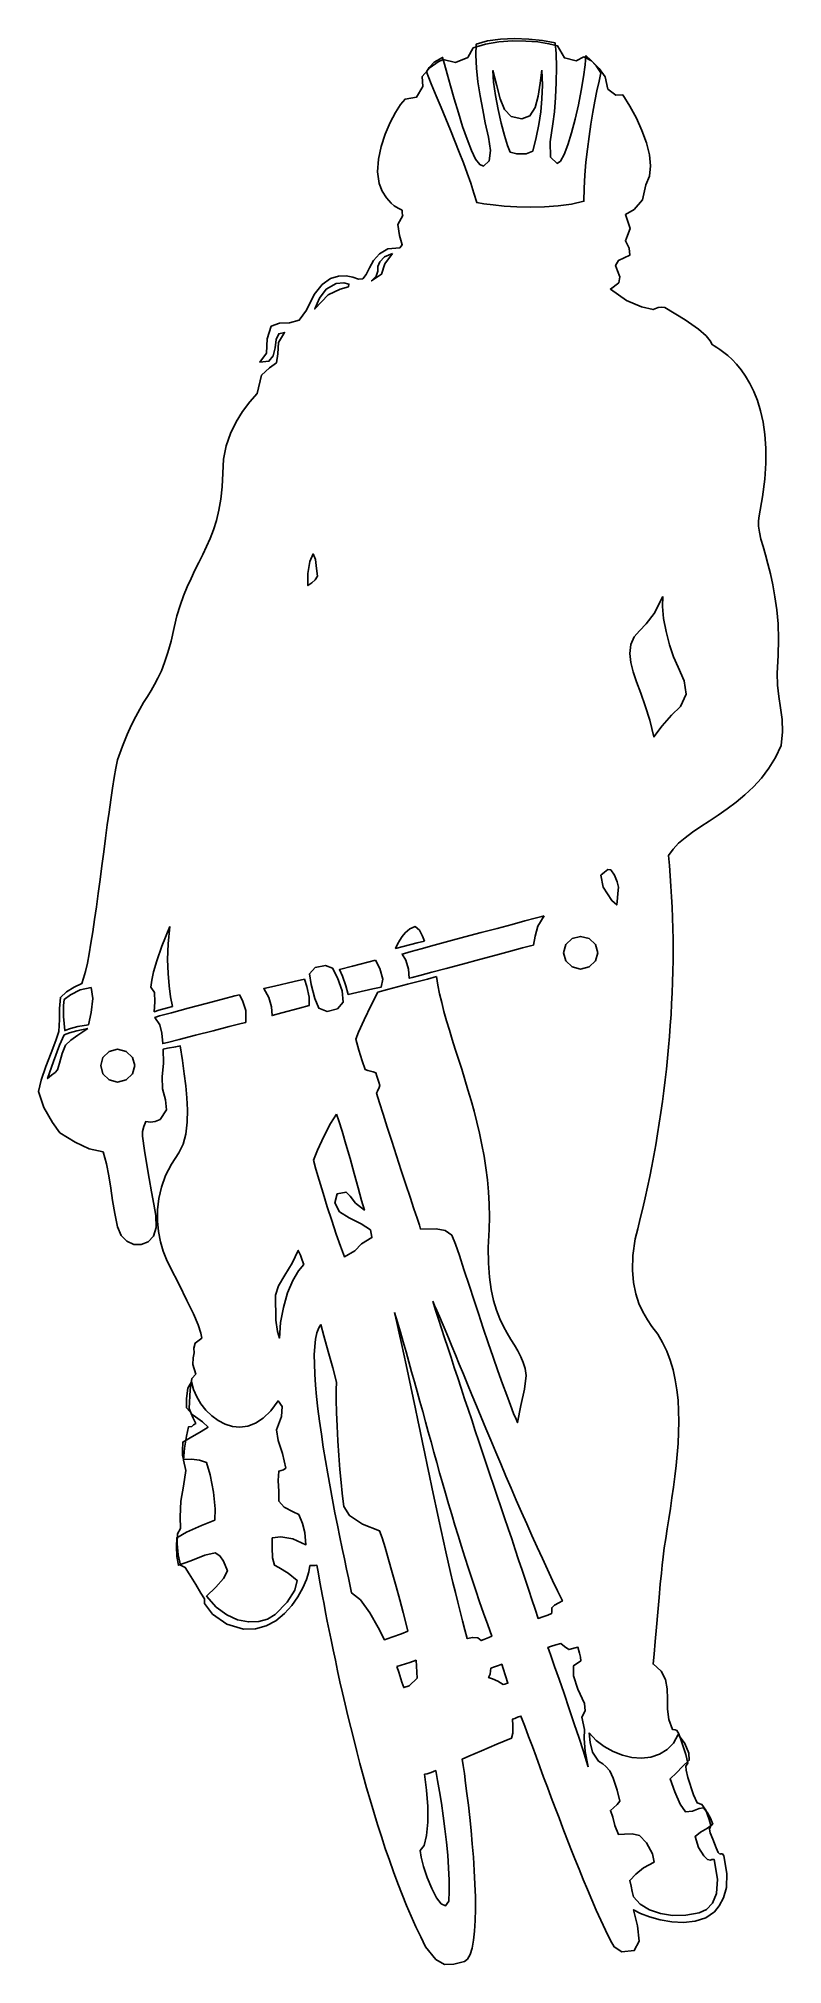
# Model space of a CAD drawing. Extents: x 755 to 813, y -7 to 143.
import ezdxf

# ---------------------------------------------------------------- set-up
doc = ezdxf.new("R2010")
doc.units = 0
doc.header["$MEASUREMENT"] = 0
doc.layers.add('LAYER_1', color=7, linetype='CONTINUOUS')

msp = doc.modelspace()

# ---------------------------------------------------------------- linework, layer by layer
at = {"layer": 'LAYER_1', "linetype": 'CONTINUOUS'}
for points in [[(788.67, 142.55), (789.64, 142.84), (790.67, 143.01), (791.73, 143.09), (792.76, 143.08), (793.72, 143.01), (794.57, 142.87), (795.25, 142.7), (795.78, 141.77), (796.7, 141.54), (797.3, 141.84), (797.9, 141.55), (798.5, 140.95), (798.96, 140.29), (799.17, 139.34), (799.78, 138.85), (800.33, 138.9), (800.88, 138.01), (801.39, 137.07), (801.83, 136.11), (802.18, 135.15), (802.41, 134.21), (802.5, 133.34), (802.42, 132.55), (802.14, 131.87), (801.86, 130.69), (801.21, 129.95), (800.54, 129.55), (800.92, 128.46), (800.69, 127.93), (800.54, 127.5), (800.82, 126.94), (800.89, 126.4), (800.01, 125.98), (799.77, 125.58), (799.91, 125.16), (800.1, 124.71), (800.02, 124.24), (799.37, 123.74), (800.61, 122.84), (801.78, 122.37), (802.7, 122.14), (803.1, 122.32), (803.36, 122.33), (803.6, 122.31), (805.2, 121.34), (806.23, 120.63), (806.83, 120.11), (807.14, 119.72), (807.31, 119.41), (807.46, 119.32), (807.66, 119.19), (807.91, 119.02), (808.2, 118.81), (808.52, 118.56), (808.85, 118.24), (809.2, 117.88), (809.56, 117.45), (809.91, 116.96), (810.24, 116.39), (810.55, 115.76), (810.83, 115.05), (811.08, 114.25), (811.27, 113.37), (811.41, 112.4), (811.48, 111.34), (811.49, 110.18), (811.4, 108.91), (811.23, 107.54), (810.96, 106.06), (810.91, 105.68), (810.92, 105.25), (810.99, 104.78), (811.11, 104.25), (811.27, 103.66), (811.45, 103.02), (811.65, 102.31), (811.84, 101.53), (812.03, 100.68), (812.2, 99.75), (812.34, 98.74), (812.44, 97.64), (812.48, 96.45), (812.46, 95.17), (812.37, 93.79), (812.39, 92.87), (812.5, 91.99), (812.63, 91.1), (812.75, 90.18), (812.79, 89.21), (812.69, 88.15), (812.25, 87.22), (811.73, 86.38), (811.15, 85.62), (810.52, 84.94), (809.86, 84.31), (809.17, 83.74), (808.47, 83.22), (807.77, 82.73), (807.08, 82.27), (806.41, 81.83), (805.78, 81.4), (805.21, 80.96), (804.69, 80.53), (804.25, 80.07), (803.89, 79.59), (803.97, 78.79), (804.04, 77.99), (804.09, 77.18), (804.14, 76.37), (804.18, 75.55), (804.21, 74.73), (804.23, 73.9), (804.25, 73.07), (804.25, 72.23), (804.25, 71.4), (804.23, 70.56), (804.21, 69.71), (804.18, 68.87), (804.14, 68.02), (804.1, 67.18), (804.04, 66.33), (803.98, 65.48), (803.9, 64.63), (803.83, 63.78), (803.74, 62.93), (803.64, 62.09), (803.54, 61.24), (803.43, 60.39), (803.31, 59.55), (803.18, 58.71), (803.05, 57.87), (802.9, 57.03), (802.75, 56.2), (802.6, 55.37), (802.43, 54.54), (802.26, 53.72), (802.08, 52.9), (801.89, 52.09), (801.7, 51.28), (801.5, 50.48), (801.29, 49.68), (801.29, 49.68), (801.12, 48.39), (801.09, 47.26), (801.17, 46.28), (801.34, 45.41), (801.59, 44.66), (801.9, 43.99), (802.25, 43.39), (802.61, 42.85), (803.06, 42.25), (803.44, 41.61), (803.76, 40.93), (804.03, 40.22), (804.25, 39.48), (804.42, 38.71), (804.55, 37.92), (804.64, 37.11), (804.69, 36.28), (804.7, 35.44), (804.69, 34.59), (804.65, 33.74), (804.58, 32.88), (804.5, 32.02), (804.4, 31.17), (804.29, 30.33), (804.17, 29.49), (804.05, 28.67), (803.92, 27.87), (803.8, 27.09), (803.68, 26.33), (803.57, 25.6), (803.48, 24.91), (803.4, 24.24), (803.34, 23.62), (803.26, 22.77), (803.17, 21.73), (803.07, 20.59), (802.97, 19.42), (802.87, 18.31), (802.78, 17.32), (802.7, 16.55), (802.7, 16.55), (803.33, 15.99), (803.66, 15.33), (803.79, 14.6), (803.82, 13.82), (803.83, 13.01), (803.93, 12.21), (804.21, 11.43), (804.41, 11.42), (804.55, 11.36), (804.71, 11.11), (804.95, 10.42), (805.26, 9.49), (805.41, 8.8), (805.25, 8.58), (805.27, 8.26), (805.41, 7.69), (805.86, 6.33), (806.13, 5.73), (806.5, 5.6), (806.8, 5.15), (807.08, 4.43), (807.2, 3.94), (807.1, 3.66), (807.15, 3.37), (807.35, 2.89), (807.61, 2.2), (807.76, 1.84), (807.89, 1.72), (807.97, 1.73), (808.1, 1.73), (808.21, 1.59), (808.44, 0.21), (808.42, -0.87), (808.19, -1.7), (807.86, -2.31), (807.48, -2.77), (806.8, -3.25), (805.98, -3.52), (805.08, -3.61), (804.16, -3.57), (803.25, -3.41), (802.42, -3.17), (801.71, -2.9), (801.18, -2.62), (801.47, -3.86), (801.62, -5.06), (801.23, -5.8), (800.25, -5.91), (799.67, -5.51), (799.37, -5.01), (798.99, -4.22), (798.63, -3.43), (798.27, -2.64), (797.93, -1.85), (797.58, -1.05), (797.25, -0.25), (796.92, 0.54), (796.6, 1.34), (796.28, 2.14), (795.97, 2.94), (795.66, 3.74), (795.36, 4.54), (795.06, 5.34), (794.76, 6.14), (794.46, 6.94), (794.16, 7.73), (793.87, 8.53), (793.57, 9.32), (793.28, 10.11), (792.98, 10.9), (792.69, 11.69), (792.39, 12.48), (792.13, 12.39), (791.91, 12.3), (791.73, 12.24), (791.77, 11.74), (791.75, 11.14), (791.66, 10.77), (790.52, 10.29), (789.32, 9.78), (788.33, 9.35), (787.8, 9.12), (787.88, 8.62), (787.98, 8), (788.08, 7.26), (788.18, 6.44), (788.29, 5.54), (788.4, 4.58), (788.5, 3.57), (788.6, 2.53), (788.68, 1.48), (788.75, 0.43), (788.8, -0.61), (788.84, -1.61), (788.84, -2.57), (788.83, -3.46), (788.78, -4.28), (788.7, -5), (788.58, -5.62), (788.43, -6.11), (788.23, -6.46), (787.99, -6.65), (787.15, -6.87), (786.44, -6.88), (785.75, -6.49), (784.96, -5.5), (784.58, -4.74), (784.2, -3.95), (783.84, -3.13), (783.48, -2.29), (783.13, -1.44), (782.79, -0.56), (782.46, 0.34), (782.13, 1.25), (781.81, 2.17), (781.51, 3.1), (781.21, 4.04), (780.92, 4.99), (780.63, 5.94), (780.36, 6.89), (780.09, 7.84), (779.84, 8.79), (779.59, 9.73), (779.35, 10.67), (779.12, 11.59), (778.9, 12.51), (778.68, 13.41), (778.48, 14.3), (778.28, 15.16), (778.09, 16.01), (777.92, 16.84), (777.75, 17.64), (777.59, 18.42), (777.43, 19.16), (777.29, 19.88), (777.16, 20.56), (777.04, 21.21), (776.92, 21.82), (776.81, 22.39), (776.72, 22.92), (776.63, 23.41), (776.55, 23.85), (776.48, 24.24), (776.48, 24.24), (776.34, 24.22), (776.07, 24.22), (775.93, 24.22), (775.85, 23.74), (775.67, 23.14), (775.39, 22.48), (775, 21.78), (774.52, 21.1), (773.95, 20.47), (773.28, 19.92), (772.52, 19.52), (771.68, 19.28), (770.76, 19.26), (770.76, 19.26), (769.45, 19.66), (768.34, 20.43), (767.71, 21.25), (767.71, 21.62), (767.44, 22.07), (767.03, 22.74), (766.53, 23.57), (766.22, 24.07), (765.85, 24.24), (765.67, 25.06), (765.59, 25.91), (765.62, 26.69), (765.84, 27.11), (765.81, 28.03), (765.87, 29.23), (766.07, 30.41), (766.27, 31.64), (766.07, 32.44), (766.16, 33.36), (766.32, 34.3), (766.47, 35.04), (766.72, 35.07), (766.85, 35.18), (767.03, 35.3), (766.83, 35.7), (766.67, 36.07), (766.51, 36.47), (766.59, 37.92), (766.73, 38.81), (767.03, 39.14), (766.81, 39.89), (766.83, 40.42), (766.92, 40.8), (766.88, 41.17), (766.98, 41.57), (767.5, 41.96), (767.44, 42.35), (767.22, 42.98), (766.85, 43.84), (766.35, 44.89), (765.74, 46.12), (765.04, 47.49), (765.04, 47.49), (764.76, 48.07), (764.5, 48.74), (764.29, 49.47), (764.14, 50.26), (764.06, 51.08), (764.06, 51.95), (764.15, 52.83), (764.35, 53.73), (764.67, 54.63), (765.13, 55.52), (765.72, 56.39), (765.72, 56.39), (766.06, 57.08), (766.27, 57.85), (766.36, 58.8), (766.38, 59.76), (766.34, 60.69), (766.26, 61.62), (766.14, 62.57), (766, 63.6), (765.83, 64.73), (765.48, 64.67), (764.83, 64.55), (764.49, 64.48), (764.51, 63.4), (764.42, 62.33), (764.44, 61.38), (764.67, 60.54), (764.76, 59.74), (764.25, 58.99), (763.86, 58.83), (763.51, 58.78), (763.14, 58.84), (762.99, 58.46), (762.88, 58.06), (762.89, 57.69), (763.05, 56.58), (763.22, 55.47), (763.41, 54.39), (763.59, 53.36), (763.76, 52.39), (763.91, 51.52), (763.95, 50.58), (763.73, 49.89), (763.32, 49.45), (762.79, 49.24), (762.21, 49.26), (761.66, 49.5), (761.21, 49.96), (760.94, 50.62), (760.72, 51.68), (760.55, 52.68), (760.41, 53.65), (760.26, 54.6), (760.07, 55.54), (759.81, 56.47), (758.72, 56.72), (757.64, 57.24), (756.44, 57.97), (755.87, 58.77), (755.18, 59.94), (754.77, 61.17), (754.99, 62.06), (755.34, 63.12), (755.75, 64.19), (756.12, 65.16), (756.37, 65.87), (756.42, 66.8), (756.4, 67.64), (756.48, 68.51), (756.95, 68.95), (757.54, 69.32), (758.15, 69.6), (758.29, 70.01), (758.43, 70.54), (758.58, 71.18), (758.72, 71.91), (758.86, 72.74), (759.01, 73.63), (759.15, 74.59), (759.29, 75.59), (759.43, 76.63), (759.58, 77.7), (759.72, 78.78), (759.86, 79.86), (760, 80.92), (760.13, 81.97), (760.27, 82.97), (760.41, 83.93), (760.54, 84.83), (760.68, 85.66), (760.81, 86.4), (760.94, 87.04), (761.32, 88.1), (761.68, 89.01), (762.03, 89.77), (762.36, 90.43), (762.67, 91), (762.97, 91.51), (763.27, 91.98), (763.55, 92.44), (763.82, 92.91), (764.09, 93.41), (764.35, 93.98), (764.6, 94.64), (764.86, 95.4), (765.11, 96.3), (765.36, 97.35), (765.57, 98.26), (765.81, 99.08), (766.08, 99.83), (766.37, 100.53), (766.67, 101.19), (766.97, 101.82), (767.28, 102.43), (767.59, 103.04), (767.88, 103.66), (768.16, 104.3), (768.41, 104.98), (768.64, 105.71), (768.83, 106.51), (768.98, 107.37), (769.09, 108.33), (769.14, 109.39), (769.19, 110.48), (769.4, 111.51), (769.74, 112.48), (770.18, 113.38), (770.69, 114.21), (771.25, 114.95), (771.83, 115.61), (771.83, 115.61), (772.15, 117.03), (772.79, 117.61), (773.32, 118), (773.44, 118.69), (773.49, 119.58), (773.96, 120.37), (773.51, 120.26), (773.31, 119.8), (773.22, 119.17), (773.08, 118.55), (772.74, 118.11), (772.04, 118.04), (772.04, 118.04), (772.55, 118.74), (772.61, 119.87), (772.92, 120.84), (773.56, 121.08), (774.34, 121.11), (775.1, 121.32), (775.67, 122.1), (776.27, 123.31), (776.9, 124.11), (777.54, 124.57), (778.17, 124.76), (778.76, 124.77), (779.29, 124.66), (779.73, 124.51), (780.06, 124.55), (780.32, 124.88), (780.57, 125.39), (780.9, 125.97), (781.36, 126.5), (782.02, 126.87), (782.95, 126.96), (783.14, 127.2), (782.93, 127.91), (782.78, 128.77), (783.17, 129.48), (783.15, 129.54), (783.14, 129.69), (783.14, 129.89), (782.81, 130.06), (782.51, 130.24), (782.27, 130.44), (781.92, 130.85), (781.58, 131.39), (781.33, 131.98), (781.21, 132.89), (781.28, 133.86), (781.49, 134.85), (781.81, 135.82), (782.19, 136.72), (782.61, 137.5), (783.01, 138.13), (783.36, 138.56), (784.25, 138.71), (784.73, 139.53), (784.7, 140.31), (785.31, 141.02), (785.93, 141.45), (786.32, 141.65), (787.28, 141.41), (788.24, 141.8), (788.67, 142.55)], [(797.45, 141.95), (797.84, 141.59), (798.27, 141.15), (798.62, 140.61), (798.48, 139.95), (798.32, 139.21), (798.16, 138.4), (798, 137.53), (797.84, 136.61), (797.7, 135.65), (797.57, 134.66), (797.46, 133.65), (797.37, 132.62), (797.32, 131.6), (797.3, 130.59), (796.34, 130.37), (795.3, 130.23), (794.22, 130.15), (793.13, 130.13), (792.07, 130.16), (791.09, 130.22), (790.22, 130.3), (789.49, 130.39), (788.95, 130.49), (788.73, 131.23), (788.48, 131.99), (788.2, 132.78), (787.9, 133.59), (787.58, 134.42), (787.24, 135.27), (786.89, 136.13), (786.53, 137.01), (786.16, 137.91), (785.78, 138.82), (785.4, 139.74), (785.02, 140.67), (785.24, 141.03), (785.62, 141.44), (786.28, 141.8), (786.44, 141.28), (786.64, 140.52), (786.9, 139.6), (787.19, 138.57), (787.51, 137.49), (787.84, 136.43), (788.19, 135.43), (788.53, 134.56), (788.86, 133.88), (789.18, 133.45), (789.46, 133.33), (789.92, 133.74), (790.01, 134.56), (789.86, 135.6), (789.61, 136.7), (789.41, 137.73), (789.22, 138.81), (789.04, 139.91), (788.92, 140.98), (788.87, 141.97), (788.91, 142.83), (789.79, 143.09), (790.81, 143.23), (791.9, 143.28), (793.01, 143.24), (794.08, 143.12), (795.06, 142.93), (795.14, 142.1), (795.17, 141.04), (795.15, 139.86), (795.09, 138.67), (795, 137.56), (794.89, 136.63), (794.68, 135.22), (794.7, 134.04), (795.21, 133.54), (795.47, 133.72), (795.75, 134.23), (796.05, 134.98), (796.34, 135.92), (796.62, 136.98), (796.88, 138.11), (797.1, 139.23), (797.28, 140.29), (797.4, 141.22), (797.45, 141.95)], [(794.03, 140.82), (794.06, 139.65), (794.03, 138.58), (793.94, 137.57), (793.79, 136.58), (793.58, 135.57), (793.31, 134.5), (792.79, 134.3), (792.06, 134.28), (791.56, 134.41), (791.35, 134.93), (791.11, 135.71), (790.86, 136.67), (790.61, 137.74), (790.41, 138.83), (790.26, 139.87), (790.21, 140.78), (790.52, 139.6), (790.78, 138.57), (791.12, 137.75), (791.64, 137.21), (792.45, 137.02), (793.09, 137.26), (793.49, 137.89), (793.74, 138.78), (793.9, 139.8), (794.03, 140.82)], [(782.38, 126.52), (781.77, 125.71), (781.51, 124.9), (780.75, 124.38), (781.1, 124.76), (781.23, 125.15), (781.24, 125.51), (781.38, 125.88), (781.76, 126.26), (782.38, 126.52)], [(778.94, 123.93), (778.29, 123.73), (777.36, 123.29), (776.31, 122.2), (776.69, 123.04), (777.21, 123.74), (777.98, 124.17), (778.57, 124.24), (778.98, 124.13), (778.94, 123.93)], [(776.53, 101.35), (776.34, 101.07), (776.09, 100.84), (775.78, 100.62), (775.78, 101.58), (775.92, 102.51), (776.18, 103.1), (776.36, 102.66), (776.46, 101.96), (776.53, 101.35)], [(803.45, 99.77), (803.43, 99), (803.52, 98.06), (803.71, 97.04), (803.97, 96.01), (804.28, 95.06), (804.64, 94.26), (805.13, 93.21), (805.27, 92.16), (804.83, 91.21), (804.13, 90.52), (803.41, 89.69), (802.76, 88.82), (802.44, 90.12), (802.08, 91.25), (801.73, 92.24), (801.4, 93.12), (801.14, 93.91), (800.96, 94.64), (800.89, 95.33), (800.97, 96.03), (801.22, 96.63), (801.63, 97.1), (802.16, 97.64), (802.78, 98.46), (803.45, 99.77)], [(798.62, 78.06), (798.9, 78.28), (799.16, 78.48), (799.39, 78.46), (799.69, 78.06), (799.9, 77.53), (799.99, 77.1), (799.95, 76.63), (799.91, 76.29), (799.86, 75.73), (799.47, 76.06), (798.81, 77.11), (798.62, 78.06)], [(765, 74.04), (764.87, 72.69), (764.84, 71.47), (764.87, 70.38), (764.95, 69.41), (765.07, 68.56), (765.21, 67.81), (764.84, 67.7), (764.15, 67.51), (763.8, 67.4), (763.84, 68.17), (763.83, 68.9), (763.53, 69.32), (763.61, 69.86), (763.75, 70.52), (764, 71.37), (764.4, 72.52), (765, 74.04)], [(784.87, 72.91), (784.29, 72.76), (783.2, 72.48), (782.61, 72.33), (782.76, 72.66), (782.96, 72.99), (783.12, 73.27), (783.36, 73.56), (783.73, 73.85), (784.15, 74.04), (784.48, 73.75), (784.71, 73.29), (784.87, 72.91)], [(794.2, 74.88), (793.72, 74.07), (793.5, 73.29), (793.37, 72.59), (793.13, 72.53), (792.5, 72.37), (791.57, 72.12), (790.43, 71.81), (789.16, 71.47), (787.84, 71.12), (786.57, 70.78), (785.44, 70.48), (784.52, 70.23), (783.9, 70.07), (783.68, 70.01), (783.63, 70.71), (783.42, 71.41), (783.12, 71.89), (783.31, 71.95), (783.83, 72.09), (784.62, 72.31), (785.62, 72.58), (786.78, 72.89), (788.02, 73.23), (789.3, 73.57), (790.55, 73.9), (791.7, 74.21), (792.7, 74.48), (793.5, 74.69), (794.02, 74.83), (794.2, 74.88)], [(798.39, 71.99), (798.2, 71.36), (797.71, 70.89), (797.04, 70.71), (796.38, 70.89), (795.9, 71.36), (795.72, 71.99), (795.9, 72.64), (796.38, 73.1), (797.04, 73.27), (797.71, 73.1), (798.2, 72.64), (798.39, 71.99)], [(775.91, 70.35), (776.35, 70.84), (777.15, 71), (777.7, 70.8), (778.09, 70.04), (778.45, 69.02), (778.53, 68.15), (778.08, 67.63), (777.28, 67.41), (776.63, 67.68), (776.33, 68.44), (776.03, 69.53), (775.91, 70.35)], [(781.05, 71.42), (781.4, 70.78), (781.61, 69.95), (781.5, 69.32), (780.83, 69.18), (779.59, 68.9), (778.92, 68.75), (778.74, 69.43), (778.47, 70.16), (778.23, 70.69), (779.25, 70.95), (780.46, 71.27), (781.05, 71.42)], [(775.52, 69.94), (775.7, 69.37), (775.88, 68.53), (775.89, 67.89), (775.13, 67.69), (773.74, 67.31), (772.98, 67.1), (772.93, 67.79), (772.74, 68.52), (772.34, 69.2), (773.17, 69.39), (774.7, 69.75), (775.52, 69.94)], [(785.81, 70.14), (785.92, 69.48), (786.05, 68.8), (786.21, 68.11), (786.39, 67.41), (786.59, 66.7), (786.81, 65.97), (787.04, 65.23), (787.27, 64.47), (787.52, 63.7), (787.77, 62.92), (788.02, 62.12), (788.26, 61.31), (788.5, 60.48), (788.74, 59.64), (788.96, 58.79), (789.16, 57.92), (789.35, 57.03), (789.52, 56.13), (789.66, 55.22), (789.78, 54.29), (789.86, 53.35), (789.92, 52.39), (789.93, 51.42), (789.91, 50.43), (789.91, 50.43), (789.84, 49.03), (789.85, 47.79), (789.93, 46.7), (790.07, 45.73), (790.26, 44.88), (790.49, 44.13), (790.75, 43.46), (791.03, 42.87), (791.32, 42.34), (791.61, 41.85), (791.89, 41.39), (792.15, 40.95), (792.38, 40.5), (792.57, 40.05), (792.71, 39.57), (792.79, 39.05), (792.66, 37.98), (792.39, 36.71), (792.13, 35.36), (792.01, 35.62), (791.82, 36.08), (791.57, 36.72), (791.28, 37.5), (790.95, 38.4), (790.6, 39.4), (790.22, 40.47), (789.84, 41.59), (789.45, 42.72), (789.07, 43.86), (788.71, 44.96), (788.37, 46.01), (787.95, 47.31), (787.6, 48.4), (787.29, 49.28), (786.99, 49.98), (786.49, 50.33), (785.78, 50.46), (784.57, 50.45), (784.47, 50.76), (784.29, 51.3), (784.04, 52.03), (783.75, 52.93), (783.41, 53.94), (783.06, 55.03), (782.69, 56.17), (782.32, 57.3), (781.97, 58.39), (781.65, 59.41), (781.37, 60.3), (781.14, 61.04), (781.2, 61.2), (781.33, 61.48), (781.39, 61.64), (781.31, 61.9), (781.16, 62.38), (781.07, 62.64), (780.86, 62.71), (780.46, 62.83), (780.24, 62.9), (780.02, 63.57), (779.76, 64.39), (779.52, 65.25), (779.73, 65.81), (780.16, 66.78), (780.7, 67.9), (781.24, 68.92), (781.98, 69.12), (783.54, 69.54), (785.1, 69.95), (785.81, 70.14)], [(770.44, 68.73), (770.67, 68.27), (770.93, 67.5), (770.93, 66.57), (770.57, 66.48), (769.65, 66.24), (768.39, 65.92), (767.01, 65.56), (765.75, 65.24), (764.82, 65), (764.46, 64.91), (764.38, 65.74), (764.22, 66.39), (763.85, 66.96), (764.21, 67.07), (765.15, 67.32), (766.44, 67.67), (767.85, 68.04), (769.13, 68.38), (770.08, 68.63), (770.44, 68.73)], [(762.29, 63.2), (762.1, 62.55), (761.62, 62.09), (760.94, 61.92), (760.28, 62.09), (759.8, 62.55), (759.62, 63.2), (759.8, 63.83), (760.28, 64.3), (760.94, 64.48), (761.62, 64.3), (762.1, 63.83), (762.29, 63.2)], [(778.02, 59.4), (777.55, 58.69), (777.02, 57.66), (776.54, 56.6), (776.21, 55.83), (776.4, 55.13), (776.66, 54.26), (776.96, 53.26), (777.29, 52.19), (777.64, 51.11), (777.99, 50.06), (778.32, 49.11), (778.62, 48.3), (779.43, 48.76), (779.96, 49.3), (780.77, 49.79), (780.73, 49.98), (780.71, 50.12), (780.65, 50.39), (779.94, 50.87), (779, 51.34), (778.23, 51.8), (777.87, 52.5), (778.05, 53.2), (778.75, 53.34), (779.07, 53.02), (779.48, 52.48), (780.18, 51.93), (779.97, 52.69), (779.7, 53.68), (779.39, 54.79), (779.07, 55.96), (778.74, 57.08), (778.45, 58.09), (778.2, 58.89), (778.02, 59.4)], [(775.46, 47.68), (775.04, 47.2), (774.61, 46.44), (774.2, 45.47), (773.87, 44.35), (773.64, 43.16), (773.56, 41.96), (773.4, 42.47), (773.29, 43.36), (773.26, 45.29), (773.49, 46.04), (773.98, 46.87), (774.55, 47.79), (775.03, 48.79), (775.19, 48.42), (775.34, 48.02), (775.46, 47.68)], [(782.53, 43.96), (782.76, 43.19), (782.99, 42.42), (783.21, 41.65), (783.44, 40.87), (783.66, 40.1), (783.87, 39.33), (784.09, 38.55), (784.31, 37.78), (784.52, 37), (784.74, 36.22), (784.95, 35.43), (785.17, 34.65), (785.39, 33.86), (785.61, 33.06), (785.83, 32.26), (786.05, 31.46), (786.28, 30.66), (786.51, 29.85), (786.75, 29.03), (786.99, 28.21), (787.24, 27.38), (787.49, 26.55), (787.75, 25.71), (788.02, 24.86), (788.3, 24), (788.58, 23.14), (788.87, 22.27), (789.17, 21.39), (789.48, 20.51), (789.8, 19.61), (790.12, 18.71), (790.12, 18.71), (789.9, 18.61), (789.5, 18.45), (789.29, 18.37), (789.04, 18.59), (788.64, 18.62), (788.2, 18.52), (788.02, 19.2), (787.83, 19.9), (787.65, 20.63), (787.46, 21.37), (787.28, 22.12), (787.09, 22.89), (786.91, 23.68), (786.72, 24.48), (786.54, 25.29), (786.36, 26.11), (786.17, 26.94), (785.99, 27.78), (785.81, 28.63), (785.62, 29.48), (785.44, 30.34), (785.26, 31.21), (785.07, 32.08), (784.89, 32.95), (784.71, 33.82), (784.53, 34.69), (784.34, 35.56), (784.16, 36.43), (783.98, 37.29), (783.8, 38.15), (783.62, 39.01), (783.43, 39.86), (783.25, 40.7), (783.07, 41.53), (782.89, 42.35), (782.71, 43.16), (782.53, 43.96), (782.53, 43.96)], [(785.51, 44.82), (785.66, 44.49), (785.83, 44.1), (786.03, 43.65), (786.24, 43.15), (786.47, 42.59), (786.73, 41.98), (787, 41.33), (787.28, 40.64), (787.58, 39.91), (787.9, 39.15), (788.23, 38.35), (788.57, 37.52), (788.92, 36.67), (789.29, 35.79), (789.66, 34.9), (790.04, 33.99), (790.43, 33.07), (790.82, 32.14), (791.22, 31.2), (791.62, 30.26), (792.03, 29.33), (792.44, 28.39), (792.84, 27.47), (793.25, 26.55), (793.66, 25.65), (794.06, 24.76), (794.46, 23.9), (794.86, 23.06), (795.25, 22.25), (795.63, 21.46), (795.63, 21.46), (795.34, 21.32), (795.01, 21.14), (794.8, 20.93), (794.8, 20.7), (794.8, 20.59), (794.78, 20.48), (794.48, 20.35), (794.09, 20.23), (793.73, 20.1), (793.49, 20.82), (793.25, 21.56), (793, 22.31), (792.74, 23.08), (792.48, 23.87), (792.21, 24.67), (791.94, 25.47), (791.67, 26.29), (791.39, 27.12), (791.11, 27.95), (790.83, 28.79), (790.54, 29.64), (790.26, 30.48), (789.97, 31.33), (789.69, 32.18), (789.4, 33.03), (789.12, 33.88), (788.83, 34.73), (788.55, 35.57), (788.27, 36.4), (788, 37.23), (787.73, 38.05), (787.46, 38.85), (787.19, 39.65), (786.94, 40.44), (786.68, 41.21), (786.44, 41.97), (786.19, 42.71), (785.96, 43.43), (785.73, 44.13), (785.51, 44.82), (785.51, 44.82)], [(776.8, 43.02), (777.02, 42.13), (777.36, 40.92), (777.73, 39.64), (778.02, 38.52), (777.98, 37.93), (777.98, 37.13), (778, 36.16), (778.05, 35.08), (778.12, 33.94), (778.19, 32.8), (778.28, 31.7), (778.37, 30.7), (778.45, 29.86), (778.52, 29.21), (778.58, 28.83), (779.02, 28.12), (780.04, 27.45), (781.37, 26.93), (781.56, 26.39), (781.8, 25.63), (782.07, 24.7), (782.36, 23.67), (782.66, 22.59), (782.94, 21.54), (783.2, 20.57), (783.42, 19.74), (783.57, 19.11), (783.08, 18.9), (782.32, 18.63), (781.74, 18.43), (781.27, 19.4), (780.61, 20.54), (779.87, 21.54), (779.19, 22.08), (779.08, 22.62), (778.94, 23.25), (778.79, 23.95), (778.63, 24.73), (778.45, 25.56), (778.27, 26.44), (778.08, 27.37), (777.89, 28.34), (777.7, 29.34), (777.51, 30.35), (777.33, 31.38), (777.15, 32.42), (776.98, 33.45), (776.83, 34.47), (776.69, 35.47), (776.56, 36.45), (776.46, 37.39), (776.38, 38.29), (776.32, 39.14), (776.29, 39.94), (776.28, 40.66), (776.31, 41.31), (776.38, 41.88), (776.48, 42.36), (776.62, 42.75), (776.8, 43.02)], [(797.64, 8.53), (797.49, 9.03), (797.25, 9.8), (796.93, 10.77), (796.55, 11.88), (796.15, 13.06), (795.75, 14.24), (795.36, 15.35), (795.02, 16.34), (794.75, 17.12), (794.57, 17.65), (794.5, 17.83), (794.7, 17.9), (795.12, 18.04), (795.5, 18.13), (795.78, 17.9), (796.12, 17.67), (796.83, 17.85), (796.97, 17.4), (797.04, 17.08), (797.06, 16.79), (796.49, 16.41), (796.48, 15.62), (796.84, 14.58), (797.36, 13.46), (797.39, 12.89), (797.14, 12.41), (797.36, 11.43), (797.33, 10.73), (797.41, 9.72), (797.64, 8.53)], [(782.72, 16.34), (783.06, 16.45), (783.74, 16.66), (784.21, 16.83), (784.31, 15.44), (783.68, 14.83), (783.25, 14.7), (783.11, 15.12), (782.86, 15.91), (782.72, 16.34)], [(790.04, 16.23), (790.34, 16.33), (790.65, 16.43), (790.89, 16.53), (791, 16.18), (791.19, 15.63), (791.38, 15.04), (791.27, 15.01), (791.13, 14.97), (791, 14.95), (790.6, 15.2), (790.17, 15.38), (789.87, 15.49), (789.98, 15.75), (790.01, 16.01), (790.04, 16.23)], [(784.87, 7.95), (785.09, 7.99), (785.4, 8.08), (785.75, 8.23), (785.89, 7.46), (786.04, 6.61), (786.19, 5.68), (786.33, 4.7), (786.46, 3.68), (786.58, 2.65), (786.68, 1.64), (786.75, 0.64), (786.8, -0.3), (786.8, -1.17), (786.77, -1.96), (786.51, -2.3), (786.18, -2.16), (785.81, -1.68), (785.44, -0.95), (785.09, -0.1), (784.8, 0.75), (784.6, 1.49), (784.53, 1.99), (784.84, 2.4), (785.04, 3.17), (785.13, 4.21), (785.13, 5.42), (785.04, 6.7), (784.87, 7.95)]]:
    msp.add_lwpolyline(points, dxfattribs=at)
at = {"layer": 'LAYER_1', "color": 7, "linetype": 'CONTINUOUS'}
for points in [[(758.89, 69.3), (759, 68.43), (758.89, 67.34), (758.66, 66.38), (757.85, 66.25), (757.26, 66.09), (756.82, 65.93), (756.72, 67.04), (756.71, 67.89), (756.78, 68.36), (757.26, 68.72), (758.02, 69.1), (758.89, 69.3)], [(758.62, 66.08), (757.84, 65.57), (757.3, 65.18), (756.89, 64.8), (756.63, 64.13), (756.4, 63.38), (756.25, 62.88), (756.06, 62.67), (755.78, 62.46), (755.48, 62.19), (755.93, 63.51), (756.4, 64.78), (756.78, 65.59), (757.2, 65.76), (757.77, 65.92), (758.62, 66.08)], [(766.71, 38.54), (766.87, 37.95), (767.11, 37.38), (767.44, 36.83), (767.83, 36.33), (768.28, 35.89), (768.78, 35.52), (769.32, 35.24), (769.89, 35.06), (770.48, 35.01), (771.09, 35.09), (771.7, 35.32), (772.3, 35.71), (772.89, 36.28), (773.45, 37.05), (773.45, 37.05), (773.77, 36.62), (773.71, 35.83), (773.32, 34.81), (773.46, 33.96), (773.8, 32.96), (774.05, 31.82), (773.88, 31.67), (773.7, 31.63), (773.52, 31.58), (773.46, 30.86), (773.51, 30), (773.52, 29.25), (773.92, 28.77), (774.62, 28.41), (775.07, 28.19), (775.37, 27.51), (775.53, 26.8), (775.63, 25.84), (774.61, 26.3), (773.68, 26.45), (773, 26.37), (773, 25.62), (773.03, 24.82), (773.17, 24.24), (773.51, 24.07), (774.23, 23.63), (774.93, 23.06), (774.75, 22.3), (774.16, 21.37), (773.22, 20.4), (772.64, 20.05), (771.94, 19.86), (771.14, 19.83), (770.3, 19.99), (769.45, 20.37), (768.63, 20.97), (767.88, 21.83), (768.6, 22.53), (769.2, 23.22), (769.5, 23.81), (769.2, 24.55), (768.91, 24.97), (768.56, 25.2), (767.73, 25.03), (766.66, 24.59), (765.68, 24.24), (765.55, 24.92), (765.53, 25.7), (765.55, 26.39), (766.3, 26.83), (767.47, 27.34), (768.52, 27.76), (768.56, 28.63), (768.42, 29.93), (768.17, 31.28), (767.88, 32.26), (767.33, 32.43), (766.71, 32.51), (766.07, 32.5), (766, 32.82), (766.01, 33.16), (766.02, 33.84), (766.59, 34.18), (767.46, 34.66), (767.99, 35.02), (767.55, 35.42), (766.83, 35.95), (766.32, 36.51), (766.32, 37.25), (766.41, 38.05), (766.71, 38.54)], [(797.72, 11.17), (798.26, 10.59), (798.88, 10.1), (799.57, 9.71), (800.3, 9.43), (801.05, 9.26), (801.8, 9.21), (802.52, 9.29), (803.19, 9.51), (803.79, 9.87), (804.29, 10.38), (804.66, 11.04), (805.16, 10.34), (805.48, 9.58), (805.52, 9.04), (804.98, 8.54), (804.51, 8.06), (804.02, 7.59), (804.39, 6.57), (804.8, 5.62), (805.22, 5.02), (805.76, 5.08), (806.28, 5.28), (806.63, 5.32), (806.95, 4.93), (807.16, 4.53), (807.35, 4.06), (806.95, 3.75), (806.39, 3.43), (805.97, 3.1), (806.25, 2.23), (806.64, 1.58), (806.95, 1.29), (807.16, 1.26), (807.28, 1.29), (807.46, 1.29), (807.72, -0.22), (807.65, -1.34), (807.34, -2.11), (806.86, -2.6), (806.29, -2.87), (805.24, -3.05), (804.22, -3.06), (803.27, -2.92), (802.41, -2.62), (801.7, -2.19), (801.16, -1.61), (801.07, -1.19), (800.98, -0.77), (800.88, -0.33), (801.34, 0.15), (801.96, 0.65), (802.78, 1.1), (802.66, 1.75), (802.19, 2.6), (801.63, 3.17), (801.07, 3.29), (800.47, 3.27), (799.99, 3.25), (799.72, 3.95), (799.55, 4.59), (799.37, 5.13), (799.62, 5.34), (799.89, 5.58), (800.09, 5.84), (799.9, 6.7), (799.57, 7.64), (799.33, 8.21), (799.02, 8.54), (798.77, 8.75), (798.45, 8.97), (797.98, 9.66), (797.78, 10.43), (797.72, 11.17)]]:
    msp.add_lwpolyline(points, dxfattribs=at)

doc.saveas('drawing.dxf')
